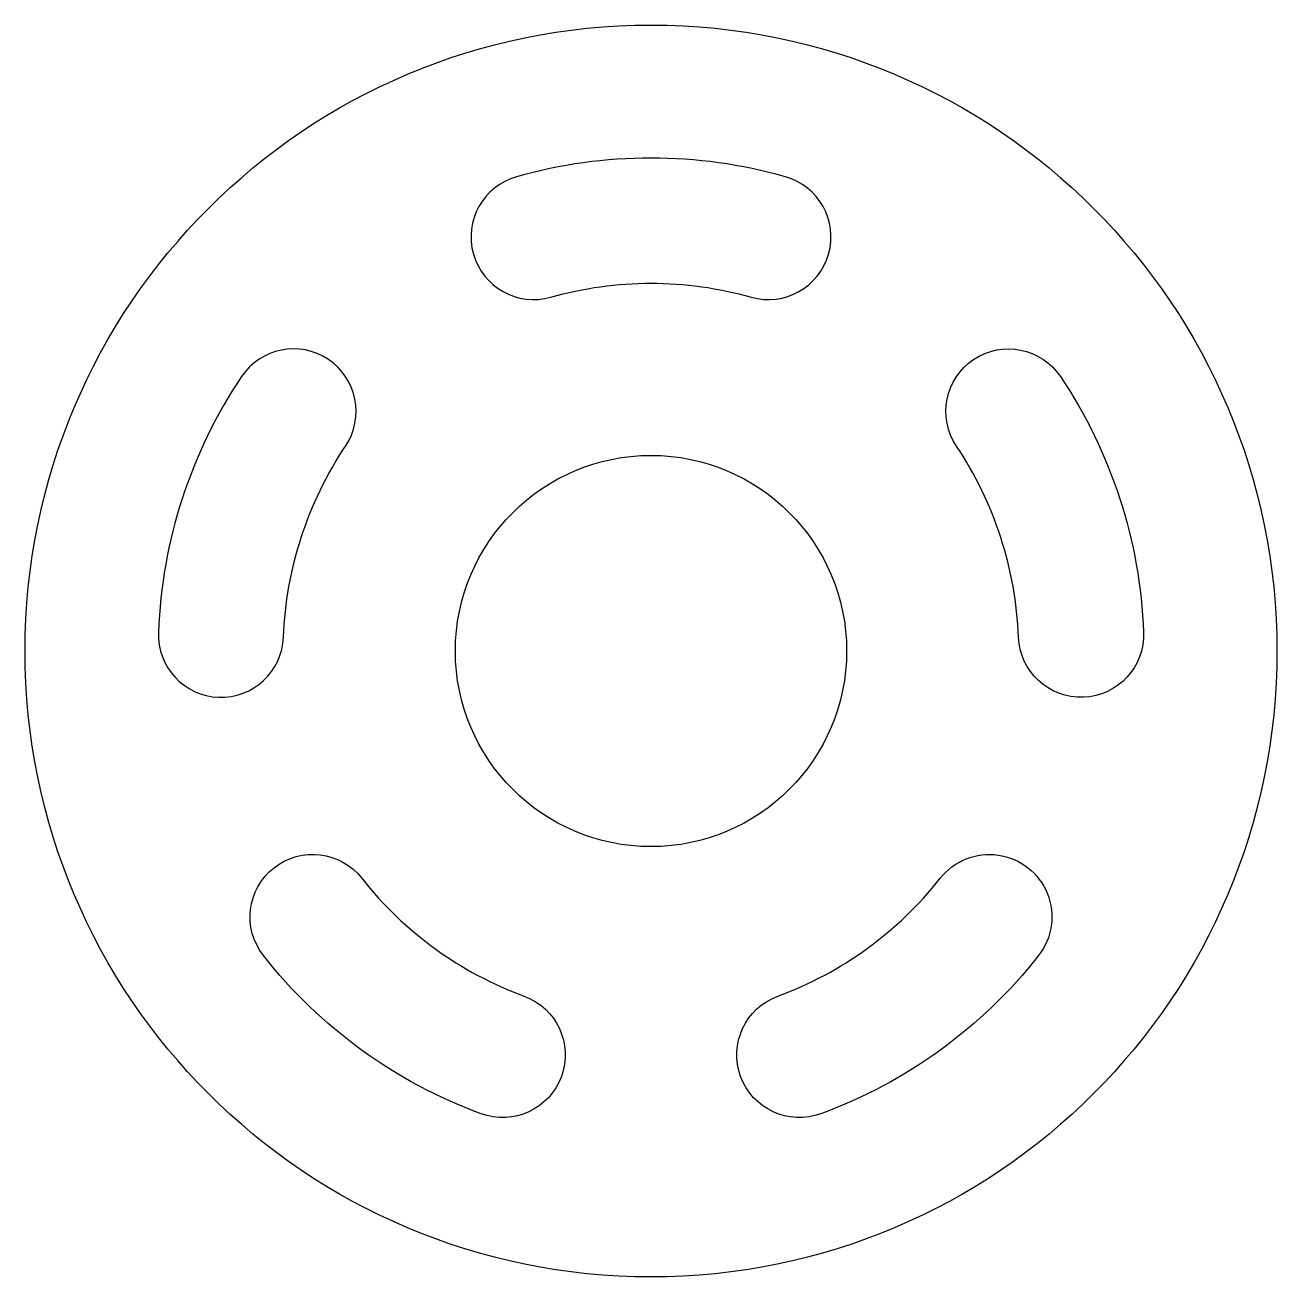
# Model space of a CAD drawing. Extents: x -16 to 16, y -16 to 16.
import ezdxf

# ---------------------------------------------------------------- set-up
doc = ezdxf.new("R2010")
doc.units = 0

msp = doc.modelspace()

# ---------------------------------------------------------------- linework, layer by layer
at = {"layer": '1'}
for points in [[(3.436, 12.122, 0.138998), (-3.436, 12.122, 1), (-2.564, 9.044, -0.138998), (2.564, 9.044, 1)], [(-7.809, 5.233, 1), (-10.467, 7.014, 0.138998), (-12.591, 0.478, 1), (-9.393, 0.356, -0.138998)], [(12.591, 0.478, -1), (9.393, 0.356, 0.138998), (7.809, 5.233, -1), (10.467, 7.014, -0.138998)], [(-3.242, -8.823, -1), (-4.345, -11.827, -0.138998), (-9.905, -7.787, -1), (-7.39, -5.81, 0.138998)], [(9.905, -7.787, -0.138998), (4.345, -11.827, -1), (3.242, -8.823, 0.138998), (7.39, -5.81, -1)]]:
    msp.add_lwpolyline(points, format="xyb", close=True, dxfattribs=at)
for radius in [16, 5]:
    msp.add_circle((0, 0), radius, dxfattribs=at)

doc.saveas('drawing.dxf')
